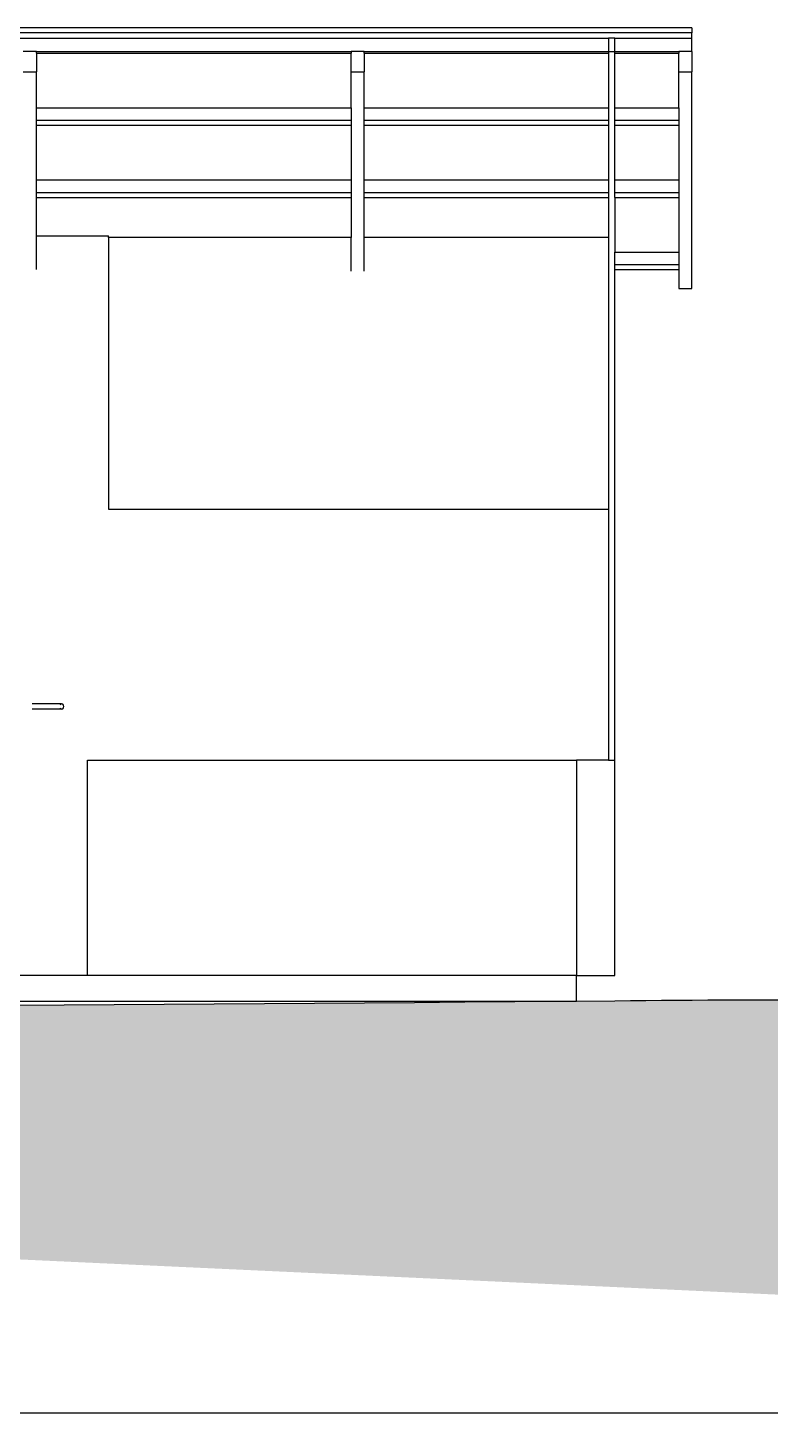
# Model space of a CAD drawing. Header units: metres. Extents: x 258817 to 259192, y 1878716 to 1878911.
# Drawn here: x 259023.12 to 259026.02, y 1878865.8 to 1878871.21 of the extents above; entities that cross this region are included whole.
import ezdxf

# ---------------------------------------------------------------- set-up
doc = ezdxf.new("R2010")
doc.units = ezdxf.units.M
doc.header["$MEASUREMENT"] = 0
doc.layers.add('SectionCutEdges', color=1, linetype='Continuous')
doc.layers.add('Vistas', color=7, linetype='Continuous')

# ---------------------------------------------------------------- blocks, each defined once
blk = doc.blocks.new('010 - Sección longitudinal 2')
for p, q in [((9.6101, 0.631), (4.6901, 0.631)), ((9.6101, 0.631), (9.6101, 0.6107)), ((7.0509, 0.5319), (8.2801, 0.5319)), ((8.3309, 0.5319), (9.2847, 0.5319)), ((9.3101, 0.5319), (9.5593, 0.5319)), ((7.0509, 0.3189), (7.0509, 0.4586)), ((8.2801, 0.3189), (8.2801, 0.4586)), ((8.3309, 0.3189), (8.3309, 0.4586)), ((9.5593, 0.3189), (9.5593, 0.4586)), ((9.6101, -0.3868), (9.6101, 0.4586)), ((7.0509, 0.3189), (8.2801, 0.3189)), ((7.0509, 0.2698), (7.0509, 0.3189)), ((8.2801, 0.3189), (8.2801, 0.2698)), ((8.3309, 0.3189), (9.2847, 0.3189)), ((8.3309, 0.2698), (8.3309, 0.3189)), ((9.3101, 0.3189), (9.5593, 0.3189)), ((9.5593, 0.3189), (9.5593, 0.2698)), ((7.0509, 0.2698), (8.2801, 0.2698)), ((7.0509, 0.2502), (7.0509, 0.2698)), ((7.0509, 0.2502), (8.2801, 0.2502)), ((7.0509, 0.0372), (7.0509, 0.2502)), ((8.2801, 0.2698), (8.2801, 0.2502)), ((8.2801, 0.2502), (8.2801, 0.0372)), ((8.3309, 0.2698), (9.2847, 0.2698)), ((8.3309, 0.2502), (8.3309, 0.2698)), ((8.3309, 0.2502), (9.2847, 0.2502)), ((8.3309, 0.0372), (8.3309, 0.2502)), ((9.3101, 0.2698), (9.5593, 0.2698)), ((9.3101, 0.2502), (9.5593, 0.2502)), ((9.5593, 0.2698), (9.5593, 0.2502)), ((9.5593, 0.2502), (9.5593, 0.0372)), ((7.0509, 0.0372), (8.2801, 0.0372)), ((7.0509, -0.0119), (7.0509, 0.0372)), ((8.2801, 0.0372), (8.2801, -0.0119)), ((8.3309, 0.0372), (9.2847, 0.0372)), ((8.3309, -0.0119), (8.3309, 0.0372)), ((9.3101, 0.0372), (9.5593, 0.0372)), ((9.5593, 0.0372), (9.5593, -0.0119)), ((7.0509, -0.0119), (8.2801, -0.0119)), ((7.0509, -0.0315), (7.0509, -0.0119)), ((7.0509, -0.0315), (8.2801, -0.0315)), ((7.0509, -0.1816), (7.0509, -0.0315)), ((8.2801, -0.0119), (8.2801, -0.0315)), ((8.2801, -0.0315), (8.2801, -0.1883)), ((8.3309, -0.0119), (9.2847, -0.0119)), ((8.3309, -0.0315), (8.3309, -0.0119)), ((8.3309, -0.0315), (9.2847, -0.0315)), ((8.3309, -0.1883), (8.3309, -0.0315)), ((9.3101, -0.0119), (9.5593, -0.0119)), ((9.3101, -0.0315), (9.5593, -0.0315)), ((9.5593, -0.0119), (9.5593, -0.0315)), ((9.5593, -0.0315), (9.5593, -0.2445)), ((7.0509, -0.1816), (7.3328, -0.1816)), ((7.0509, -0.313), (7.0509, -0.1816)), ((7.3328, -0.1883), (7.3328, -0.1816)), ((8.2801, -0.1883), (7.3328, -0.1883)), ((7.3328, -0.1883), (7.3328, -1.2483)), ((8.2801, -0.3197), (8.2801, -0.1883)), ((9.2847, -0.1883), (8.3309, -0.1883)), ((8.3309, -0.3197), (8.3309, -0.1883)), ((9.3101, -0.2445), (9.5593, -0.2445)), ((9.5593, -0.2445), (9.5593, -0.2936)), ((9.3101, -0.2936), (9.5593, -0.2936)), ((9.3101, -0.3131), (9.5593, -0.3131)), ((9.5593, -0.2936), (9.5593, -0.3131)), ((9.5593, -0.3131), (9.5593, -0.3868)), ((9.5593, -0.3868), (9.6101, -0.3868)), ((7.3328, -1.2483), (9.2847, -1.2483)), ((7.1274, -2.0079), (7.0343, -2.0079)), ((7.1274, -2.0287), (7.0343, -2.0287)), ((7.1304, -2.0079), (7.1274, -2.0079)), ((7.1501, -2.0287), (7.1274, -2.0287)), ((7.1337, -2.0079), (7.1304, -2.0079)), ((7.1368, -2.0079), (7.1337, -2.0079)), ((7.1397, -2.0079), (7.1368, -2.0079)), ((7.1423, -2.0079), (7.1397, -2.0079)), ((7.1446, -2.0079), (7.1423, -2.0079)), ((7.1456, -2.0103), (7.1437, -2.0128)), ((7.1437, -2.0238), (7.1456, -2.0264)), ((7.1466, -2.0079), (7.1446, -2.0079)), ((7.1497, -2.0081), (7.1463, -2.0093)), ((7.1463, -2.0273), (7.1501, -2.0287)), ((7.1466, -2.0079), (7.1492, -2.0079)), ((7.1499, -2.0079), (7.1492, -2.0079)), ((7.1501, -2.0079), (7.1499, -2.0079)), ((7.154, -2.0093), (7.1501, -2.0079)), ((7.1501, -2.0287), (7.154, -2.0273)), ((7.1568, -2.0131), (7.154, -2.0093)), ((7.154, -2.0273), (7.1568, -2.0235)), ((7.1578, -2.0183), (7.1568, -2.0131)), ((7.1568, -2.0235), (7.1578, -2.0183)), ((7.2501, -3.0683), (7.2501, -2.2283)), ((7.2501, -2.2283), (7.2531, -2.2283)), ((7.2531, -2.2283), (9.1601, -2.2283))]:
    blk.add_line(p, q)
at = {"layer": 'SectionCutEdges'}
for p, q in [((9.6101, 0.6107), (4.4401, 0.6107)), ((9.6101, 0.59), (9.6101, 0.6107)), ((4.4401, 0.59), (9.2847, 0.59)), ((9.3101, 0.59), (9.2847, 0.59)), ((9.2847, 0.59), (9.2847, 0.5375)), ((9.3101, 0.59), (9.6101, 0.59)), ((9.3101, 0.5375), (9.3101, 0.59)), ((9.6101, 0.5375), (9.6101, 0.59)), ((7.0509, 0.5375), (7.0001, 0.5375)), ((7.0509, 0.5319), (7.0509, 0.5375)), ((7.0509, 0.5375), (8.2801, 0.5375)), ((7.0509, 0.5319), (7.0509, 0.4586)), ((8.3309, 0.5375), (8.2801, 0.5375)), ((8.2801, 0.5375), (8.2801, 0.5319)), ((8.2801, 0.4586), (8.2801, 0.5319)), ((8.3309, 0.5319), (8.3309, 0.5375)), ((8.3309, 0.5375), (9.2847, 0.5375)), ((8.3309, 0.5319), (8.3309, 0.4586)), ((9.2847, 0.5375), (9.3101, 0.5375)), ((9.2847, 0.5375), (9.2847, 0.5319)), ((9.2847, 0.5319), (9.2847, 0.3189)), ((9.3101, 0.5375), (9.5593, 0.5375)), ((9.3101, 0.5319), (9.3101, 0.5375)), ((9.3101, 0.3189), (9.3101, 0.5319)), ((9.6101, 0.5375), (9.5593, 0.5375)), ((9.5593, 0.5375), (9.5593, 0.5319)), ((9.5593, 0.4586), (9.5593, 0.5319)), ((9.6101, 0.5375), (9.6101, 0.4586)), ((7.0001, 0.4586), (7.0509, 0.4586)), ((8.2801, 0.4586), (8.3309, 0.4586)), ((9.5593, 0.4586), (9.6101, 0.4586)), ((9.2847, 0.3189), (9.2847, 0.2698)), ((9.3101, 0.3149), (9.3101, 0.3189)), ((9.3101, 0.2698), (9.3101, 0.3149)), ((9.2847, 0.2698), (9.2847, 0.2502)), ((9.2847, 0.2502), (9.2847, 0.0372)), ((9.3101, 0.2502), (9.3101, 0.2698)), ((9.3101, 0.0372), (9.3101, 0.2502)), ((9.2847, 0.0372), (9.2847, -0.0119)), ((9.3101, 0.0354), (9.3101, 0.0372)), ((9.3101, -0.0119), (9.3101, 0.0354)), ((9.2847, -0.0119), (9.2847, -0.0315)), ((9.2847, -0.0315), (9.2847, -0.1883)), ((9.3101, -0.0315), (9.3101, -0.0119)), ((9.3101, -0.0315), (9.3101, -0.2445)), ((9.2847, -0.1883), (9.2847, -1.2483)), ((9.3101, -0.2936), (9.3101, -0.2445)), ((9.3101, -0.3131), (9.3101, -0.2936)), ((9.3101, -2.2283), (9.3101, -0.3131)), ((9.2847, -1.2483), (9.2847, -2.2283)), ((9.1601, -2.2283), (9.1601, -3.0683)), ((9.2847, -2.2283), (9.1601, -2.2283)), ((9.2847, -2.2283), (9.3101, -2.2283)), ((9.3101, -3.0683), (9.3101, -2.2283)), ((7.2031, -3.0683), (6.4001, -3.0683)), ((7.2501, -3.0683), (7.2031, -3.0683)), ((9.1601, -3.0683), (7.2501, -3.0683)), ((9.1601, -3.0683), (9.3101, -3.0683)), ((9.1601, -3.1683), (9.1601, -3.0683)), ((4.4401, -3.1683), (9.1601, -3.1683))]:
    blk.add_line(p, q, dxfattribs=at)

msp = doc.modelspace()

# ---------------------------------------------------------------- hatches: boundary and pattern name
at = {"layer": 'Vistas'}
h = msp.add_hatch(dxfattribs=at)
h.set_pattern_fill('EARTH', color=256)
h.set_pattern_definition([(0, (-74.26602, 57.80024), (0.25, 0.25), [0.25, -0.25]), (0, (-74.26602, 57.894), (0.25, 0.25), [0.25, -0.25]), (0, (-74.26602, 57.98774), (0.25, 0.25), [0.25, -0.25]), (90, (-74.23477, 58.019), (-0.25, 0.25), [0.25, -0.25]), (90, (-74.14102, 58.019), (-0.25, 0.25), [0.25, -0.25]), (90, (-74.04727, 58.019), (-0.25, 0.25), [0.25, -0.25])])
edge = h.paths.add_edge_path()
edge.add_spline(control_points=[(259034.3909, 1878867.41256), (259034.7914, 1878867.42253), (259035.33979, 1878867.43617), (259035.88651, 1878867.47953), (259036.03396, 1878867.49122)], knot_values=[0, 0, 0, 0, 1.2014582, 1.6451542, 1.6451542, 1.6451542, 1.6451542], degree=3, periodic=0)
edge.add_spline(control_points=[(259034.3909, 1878867.41256), (259033.74258, 1878867.41256), (259033.09427, 1878867.41256), (259032.44595, 1878867.41256), (259031.96231, 1878867.41729), (259031.3811, 1878867.42297), (259029.78339, 1878867.58891), (259028.56001, 1878867.24376), (259026.80226, 1878867.42581), (259017.71425, 1878867.3337), (259008.7221, 1878867.39963), (259000.33578, 1878867.41268), (259000.26403, 1878867.41212), (259000.16795, 1878867.41446), (259000.03057, 1878867.42842), (258999.83945, 1878867.44401), (258999.68698, 1878867.50842), (258999.44221, 1878867.50369), (258999.02936, 1878867.50174), (258998.63699, 1878867.53417), (258998.39579, 1878867.5541)], knot_values=[0, 0, 0, 0, 1, 1, 1, 2.4498074, 2.7422815, 5.8138454, 6.1063195, 8.038155, 33.038155, 33.1170765, 33.1968501, 33.2533997, 33.4052856, 33.6111334, 33.8267712, 33.8877775, 34.3422812, 35.0674593, 35.0674593, 35.0674593, 35.0674593], weights=[1, 1, 1, 1, 1, 1, 1, 1, 1, 1, 1, 1, 1, 1, 1, 1, 1, 1, 1, 1, 1], degree=3, periodic=0)
edge.add_line((258998.34569, 1878865.80344), (258998.34569, 1878867.55198))
edge.add_line((259036.03396, 1878865.80344), (258998.34569, 1878865.80344))
edge.add_line((259036.03396, 1878867.49122), (259036.03396, 1878865.80344))

# ---------------------------------------------------------------- linework, layer by layer
msp.add_line((259036.03396, 1878865.80344), (258998.34569, 1878865.80344), dxfattribs=at)
msp.add_open_spline([(259034.3909, 1878867.41256), (259033.74258, 1878867.41256), (259033.09427, 1878867.41256), (259032.44595, 1878867.41256), (259031.96231, 1878867.41729), (259031.3811, 1878867.42297), (259029.78339, 1878867.58891), (259028.56001, 1878867.24376), (259026.80226, 1878867.42581), (259017.71425, 1878867.3337), (259008.7221, 1878867.39963), (259000.33578, 1878867.41268), (259000.26403, 1878867.41212), (259000.16795, 1878867.41446), (259000.03057, 1878867.42842), (258999.83945, 1878867.44401), (258999.68698, 1878867.50842), (258999.44221, 1878867.50369), (258999.02936, 1878867.50174), (258998.63699, 1878867.53417), (258998.39579, 1878867.5541)], degree=3, knots=[0, 0, 0, 0, 1, 1, 1, 2.4498074, 2.7422815, 5.8138454, 6.1063195, 8.038155, 33.038155, 33.1170765, 33.1968501, 33.2533997, 33.4052856, 33.6111334, 33.8267712, 33.8877775, 34.3422812, 35.0674593, 35.0674593, 35.0674593, 35.0674593], dxfattribs=at)

# ---------------------------------------------------------------- block references
msp.add_blockref('010 - Sección longitudinal 2', (259016.10486, 1878870.58089), dxfattribs=at)

doc.saveas('drawing.dxf')
